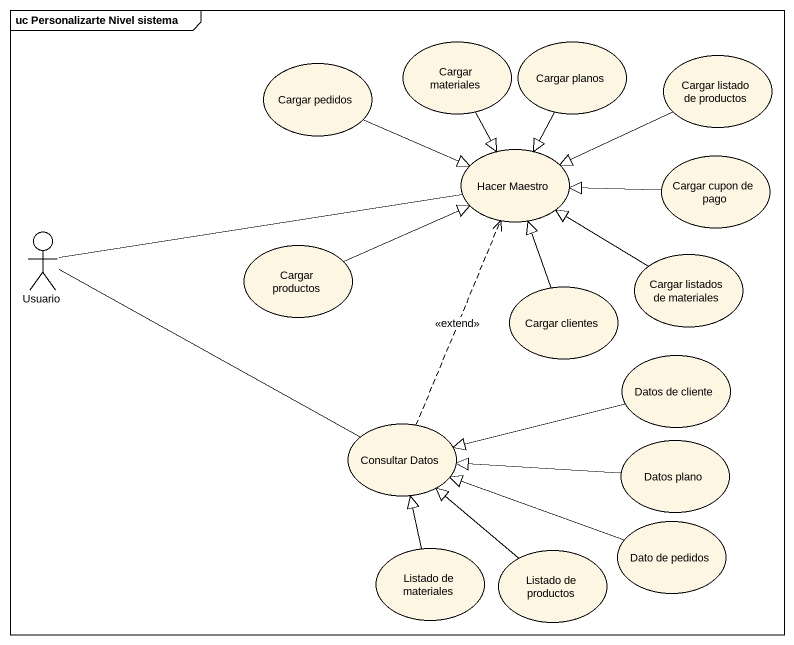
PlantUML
@startuml
mainframe uc Personalizarte Nivel sistema
usecase "Cargar pedidos" as Cargar_pedidos
usecase "Cargar materiales" as Cargar_materiales
usecase "Cargar planos" as Cargar_planos
usecase "Cargar listado de productos" as Cargar_listado_de_productos
usecase "Hacer Maestro" as Hacer_Maestro
usecase "Cargar cupon de pago" as Cargar_cupon_de_pago
actor Usuario
usecase "Cargar productos" as Cargar_productos
usecase "Cargar clientes" as Cargar_clientes
usecase "Cargar listados de materiales" as Cargar_listados_de
usecase "Datos de cliente" as Datos_de_cliente
usecase "Consultar Datos" as Consultar_Datos
usecase "Datos plano" as Datos_plano
usecase "Dato de pedidos" as Dato_de_pedidos
usecase "Listado de materiales" as Listado_de_materiales
usecase "Listado de productos" as Listado_de_productos
Cargar_pedidos -right-|> Hacer_Maestro
Cargar_materiales --|> Hacer_Maestro
Cargar_planos --|> Hacer_Maestro
Cargar_listado_de_productos -left-|> Hacer_Maestro
Cargar_cupon_de_pago -left-|> Hacer_Maestro
Usuario -right- Hacer_Maestro
Usuario -right- Consultar_Datos
Cargar_productos -right-|> Hacer_Maestro
Cargar_clientes -up-|> Hacer_Maestro
Cargar_listados_de -up-|> Hacer_Maestro
Datos_de_cliente -left-|> Consultar_Datos
Consultar_Datos .up.> Hacer_Maestro : <<extend>>
Datos_plano -left-|> Consultar_Datos
Dato_de_pedidos -left-|> Consultar_Datos
Listado_de_materiales -up-|> Consultar_Datos
Listado_de_productos -up-|> Consultar_Datos
@enduml
